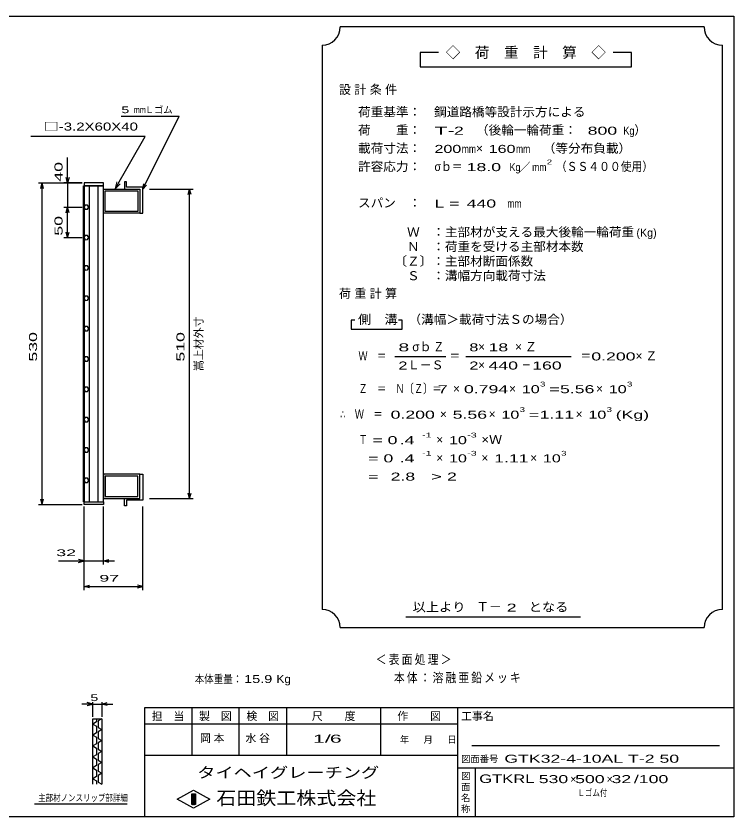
# Model space of a CAD drawing. Units: millimetres, scale not verified. Extents: x -1092 to 1039, y -770 to 632.
# Drawn here: x -145 to 1039, y -688 to 632 of the extents above; entities that cross this region are included whole.
import ezdxf
from ezdxf.enums import TextEntityAlignment as Align

# ---------------------------------------------------------------- set-up
doc = ezdxf.new("R2010")
doc.units = ezdxf.units.MM
doc.header["$LTSCALE"] = 6
for name, color, linetype, lineweight in [('0_2', 150, 'Continuous', 25), ('16', 3, 'Continuous', 25), ('22', 4, 'Continuous', 25), ('24', 2, 'Continuous', 25), ('32', 4, 'Continuous', 25)]:
    doc.layers.add(name, color=color, linetype=linetype, lineweight=lineweight)
doc.styles.add('ベクトル', font='')
doc.styles.get('ベクトル').set_extended_font_data('ベクトル')

msp = doc.modelspace()

# ---------------------------------------------------------------- linework, layer by layer
at = {"layer": '0_2'}
for p, q in [((-1037.4, 632.1), (1038.6, 632.1)), ((1038.6, 632.1), (1038.6, -687.9)), ((1038.6, -507.9), (66.6, -507.9)), ((66.6, -507.9), (66.6, -687.9)), ((144.6, -507.9), (144.6, -585.9)), ((222.6, -585.9), (222.6, -507.9)), ((300.6, -507.9), (300.6, -585.9)), ((456.6, -585.9), (456.6, -507.9)), ((582.6, -507.9), (582.6, -687.9)), ((582.6, -534.9), (66.6, -534.9)), ((1014.6, -570.9), (606.6, -570.9)), ((66.6, -585.9), (582.6, -585.9)), ((582.6, -606.9), (1038.6, -606.9)), ((612.6, -687.9), (612.6, -606.9)), ((120.6, -658.5), (147.6, -643.5)), ((147.6, -643.5), (174.6, -658.5)), ((147.6, -673.5), (120.6, -658.5)), ((144.6, -649.5), (150.6, -649.5)), ((144.6, -667.5), (144.6, -649.5)), ((144.6, -649.5), (145.8, -649.5)), ((145.8, -649.5), (145.8, -667.5)), ((147, -667.5), (147, -649.5)), ((147, -649.5), (148.2, -649.5)), ((174.6, -658.5), (147.6, -673.5)), ((148.2, -649.5), (148.2, -667.5)), ((149.4, -667.5), (149.4, -649.5)), ((149.4, -649.5), (150.6, -649.5)), ((150.6, -649.5), (150.6, -667.5)), ((150.6, -649.5), (150.6, -667.5)), ((150.6, -667.5), (144.6, -667.5)), ((145.8, -667.5), (147, -667.5)), ((148.2, -667.5), (149.4, -667.5)), ((1038.6, -687.9), (-1037.4, -687.9))]:
    msp.add_line(p, q, dxfattribs=at)
at = {"layer": '16'}
for p, q in [((-1, 357), (-33, 357)), ((-33, 357), (-33, 352.5)), ((-1, 352.5), (-1, 357)), ((37, 359), (34, 359)), ((34, 359), (34, 347)), ((37, 350), (37, 359)), ((-33.7, -168.5), (-33.7, 352.5)), ((-33.7, 352.5), (-33, 352.5)), ((-33, 352.5), (-1, 352.5)), ((-33, 352.5), (-33, -168.5)), ((-1, 352.5), (-33, 352.5)), ((-24.5, 352.5), (-24.5, -168.5)), ((-9.5, -168.5), (-9.5, 352.5)), ((-1, -168.5), (-1, 352.5)), ((-1, 347), (59, 347)), ((-1, 307), (-1, 347)), ((2, 344), (56, 344)), ((2, 310), (2, 344)), ((34, 347), (59, 347)), ((64, 350), (37, 350)), ((56, 344), (56, 310)), ((59, 347), (59, 307)), ((59, 347), (59, 307)), ((64, 307), (64, 350)), ((-31.024, 320.45), (-33, 316.972)), ((-33, 316.972), (-30.976, 313.522)), ((-27.024, 320.478), (-31.024, 320.45)), ((-25, 317), (-27.024, 320.478)), ((-26.976, 313.55), (-25, 317.028)), ((-30.976, 313.522), (-26.976, 313.55)), ((59, 307), (-1, 307)), ((56, 310), (2, 310)), ((59, 307), (64, 307)), ((-31.024, 270.45), (-33, 266.972)), ((-33, 266.972), (-30.976, 263.522)), ((-27.024, 270.478), (-31.024, 270.45)), ((-25, 267), (-27.024, 270.478)), ((-26.976, 263.55), (-25, 267.028)), ((-30.976, 263.522), (-26.976, 263.55)), ((-31.024, 220.45), (-33, 216.972)), ((-33, 216.972), (-30.976, 213.522)), ((-27.024, 220.478), (-31.024, 220.45)), ((-30.976, 213.522), (-26.976, 213.55)), ((-25, 217), (-27.024, 220.478)), ((-26.976, 213.55), (-25, 217.028)), ((-31.024, 170.45), (-33, 166.972)), ((-33, 166.972), (-30.976, 163.522)), ((-27.024, 170.478), (-31.024, 170.45)), ((-30.976, 163.522), (-26.976, 163.55)), ((-25, 167), (-27.024, 170.478)), ((-26.976, 163.55), (-25, 167.028)), ((-31.024, 120.45), (-33, 116.972)), ((-27.024, 120.478), (-31.024, 120.45)), ((-25, 117), (-27.024, 120.478)), ((-33, 116.972), (-30.976, 113.522)), ((-30.976, 113.522), (-26.976, 113.55)), ((-26.976, 113.55), (-25, 117.028)), ((-31.024, 70.45), (-33, 66.972)), ((-33, 66.972), (-30.976, 63.522)), ((-27.024, 70.478), (-31.024, 70.45)), ((-25, 67), (-27.024, 70.478)), ((-26.976, 63.55), (-25, 67.028)), ((-30.976, 63.522), (-26.976, 63.55)), ((-31.024, 20.45), (-33, 16.972)), ((-33, 16.972), (-30.976, 13.522)), ((-27.024, 20.478), (-31.024, 20.45)), ((-30.976, 13.522), (-26.976, 13.55)), ((-25, 17), (-27.024, 20.478)), ((-26.976, 13.55), (-25, 17.028)), ((-31.024, -29.55), (-33, -33.028)), ((-33, -33.028), (-30.976, -36.478)), ((-27.024, -29.522), (-31.024, -29.55)), ((-30.976, -36.478), (-26.976, -36.45)), ((-25, -33), (-27.024, -29.522)), ((-26.976, -36.45), (-25, -32.972)), ((-31.024, -79.55), (-33, -83.028)), ((-33, -83.028), (-30.976, -86.478)), ((-27.024, -79.522), (-31.024, -79.55)), ((-30.976, -86.478), (-26.976, -86.45)), ((-25, -83), (-27.024, -79.522)), ((-26.976, -86.45), (-25, -82.972)), ((-31.024, -129.55), (-33, -133.028)), ((-27.024, -129.522), (-31.024, -129.55)), ((-25, -133), (-27.024, -129.522)), ((59, -123), (-1, -123)), ((-1, -123), (-1, -163)), ((56, -126), (2, -126)), ((2, -126), (2, -160)), ((56, -160), (56, -126)), ((59, -163), (59, -123)), ((59, -123), (64, -123)), ((59, -163), (59, -123)), ((64, -123), (64, -166)), ((-33, -133.028), (-30.976, -136.478)), ((-30.976, -136.478), (-26.976, -136.45)), ((-26.976, -136.45), (-25, -132.972)), ((-33, -168.5), (-33.7, -168.5)), ((-33, -168.5), (-1, -168.5)), ((-33, -173), (-33, -168.5)), ((-33, -168.5), (-1, -168.5)), ((-1, -163), (59, -163)), ((-1, -168.5), (-1, -173)), ((2, -160), (56, -160)), ((34, -175), (34, -163)), ((34, -163), (59, -163)), ((64, -166), (37, -166)), ((37, -166), (37, -175)), ((-1, -173), (-33, -173)), ((37, -175), (34, -175))]:
    msp.add_line(p, q, dxfattribs=at)
at = {"layer": '22'}
for p, q in [((28, 467), (124, 467)), ((64, 347), (124, 467)), ((67.897, 433.337), (-120.503, 433.337)), ((18.14, 347.156), (67.897, 433.337)), ((-60, 357), (-60, 399)), ((-108, 357), (-36, 357)), ((-104.4, 348), (-102, 357)), ((-99.6, 348), (-102, 357)), ((-102, -173), (-102, 357)), ((-36, 357), (-66, 357)), ((-60, 357), (-62.4, 366)), ((-57.6, 366), (-60, 357)), ((-60, 357), (-60, 317)), ((64, 347), (65.8, 355.76)), ((64, 347), (70, 353.6)), ((75, 347), (147, 347)), ((138.6, 338), (141, 347)), ((143.4, 338), (141, 347)), ((141, -163), (141, 347)), ((-66, 317), (-36, 317)), ((-62.4, 308), (-60, 317)), ((-57.6, 308), (-60, 317)), ((-60, 267), (-60, 317)), ((-66, 267), (-36, 267)), ((-60, 267), (-62.4, 276)), ((-60, 267), (-57.6, 276)), ((141, -163), (138.6, -154)), ((141, -163), (143.4, -154)), ((-102, -173), (-104.4, -164)), ((-102, -173), (-99.6, -164)), ((75, -163), (147, -163)), ((-108, -173), (-36, -173)), ((-33, -272), (-33, -176)), ((-33, -314), (-33, -176)), ((-1, -272), (-1, -176)), ((64, -314), (64, -176)), ((-33, -266), (-42, -263.6)), ((-1, -266), (8, -263.6)), ((-75, -266), (-33, -266)), ((-42, -268.4), (-33, -266)), ((-33, -266), (-1, -266)), ((8, -268.4), (-1, -266)), ((-1, -266), (17, -266)), ((-33, -308), (-24, -305.6)), ((-24, -310.4), (-33, -308)), ((-33, -308), (64, -308)), ((64, -308), (55, -305.6)), ((55, -310.4), (64, -308))]:
    msp.add_line(p, q, dxfattribs=at)
at = {"layer": '22', "lineweight": 13}
for p, q in [((21.246, 358.747), (18.14, 347.156)), ((18.14, 347.156), (26.625, 355.641))]:
    msp.add_line(p, q, dxfattribs=at)
at = {"layer": '24', "color": 4}
for p, q in [((989.4, 614.1), (389.4, 614.1)), ((359.4, 584.1), (359.4, -345.9)), ((1019.4, -345.9), (1019.4, 584.1)), ((551.4, 572.1), (521.4, 572.1)), ((521.4, 572.1), (521.4, 548.1)), ((869.4, 572.1), (839.4, 572.1)), ((869.4, 548.1), (869.4, 572.1)), ((521.4, 548.1), (869.4, 548.1)), ((413.4, 131.1), (407.4, 131.1)), ((407.4, 131.1), (407.4, 116.1)), ((491.4, 131.1), (485.4, 131.1)), ((491.4, 116.1), (491.4, 131.1)), ((407.4, 116.1), (491.4, 116.1)), ((479.4, 71.1), (563.4, 71.1)), ((596.4, 71.1), (770.4, 71.1)), ((497.4, -357.9), (785.4, -357.9)), ((389.4, -375.9), (989.4, -375.9))]:
    msp.add_line(p, q, dxfattribs=at)
for centre, start, end in [((359.4, 614.1), 270, 0), ((1019.4, 614.1), 180, 270), ((359.4, -375.9), 0, 90), ((1019.4, -375.9), 90, 180)]:
    msp.add_arc(centre, 30, start, end, dxfattribs=at)
at = {"layer": '32'}
for p, q in [((-18.6, -501.9), (-27.6, -499.5)), ((-18.6, -522.9), (-18.6, -498.9)), ((-3.6, -498.9), (-3.6, -522.9)), ((-3.6, -501.9), (5.4, -499.5)), ((-18.6, -501.9), (-36.6, -501.9)), ((-27.6, -504.3), (-18.6, -501.9)), ((-18.6, -501.9), (-3.6, -501.9)), ((5.4, -504.3), (-3.6, -501.9)), ((-3.6, -501.9), (14.4, -501.9)), ((-18.6, -525.9), (-3.6, -525.9)), ((-18.6, -633.9), (-18.6, -525.9)), ((-12.6, -525.9), (-12.6, -531.3)), ((-3.6, -525.9), (-9.6, -529.5)), ((-3.6, -525.9), (-3.6, -633.9)), ((-12.6, -531.3), (-18.6, -534.9)), ((-18.6, -534.9), (-12.6, -538.5)), ((-12.6, -538.5), (-12.6, -549.3)), ((-9.6, -529.5), (-9.6, -540.3)), ((-9.6, -540.3), (-3.6, -543.9)), ((-12.6, -549.3), (-18.6, -552.9)), ((-18.6, -552.9), (-12.6, -556.5)), ((-3.6, -543.9), (-9.6, -547.5)), ((-9.6, -547.5), (-9.6, -558.3)), ((-12.6, -567.3), (-18.6, -570.9)), ((-12.6, -556.5), (-12.6, -567.3)), ((-9.6, -558.3), (-3.6, -561.9)), ((-3.6, -561.9), (-9.6, -565.5)), ((-9.6, -565.5), (-9.6, -576.3)), ((-18.6, -570.9), (-12.6, -574.5)), ((-12.6, -574.5), (-12.6, -585.3)), ((-9.6, -576.3), (-3.6, -579.9)), ((-3.6, -579.9), (-9.6, -583.5)), ((-12.6, -585.3), (-18.6, -588.9)), ((-18.6, -588.9), (-12.6, -592.5)), ((-12.6, -592.5), (-12.6, -603.3)), ((-9.6, -583.5), (-9.6, -594.3)), ((-12.6, -603.3), (-18.6, -606.9)), ((-18.6, -606.9), (-12.6, -610.5)), ((-9.6, -594.3), (-3.6, -597.9)), ((-3.6, -597.9), (-9.6, -601.5)), ((-9.6, -601.5), (-9.6, -612.3)), ((-12.6, -610.5), (-12.6, -621.3)), ((-9.6, -612.3), (-3.6, -615.9)), ((-3.6, -615.9), (-9.6, -619.5)), ((-9.6, -619.5), (-9.6, -630.3)), ((-12.6, -621.3), (-18.6, -624.9)), ((-18.6, -624.9), (-12.6, -628.5)), ((-12.6, -628.5), (-12.6, -633.9)), ((-9.6, -630.3), (-3.6, -633.9)), ((38.4, -666.9), (-114.6, -666.9))]:
    msp.add_line(p, q, dxfattribs=at)

# ---------------------------------------------------------------- texts
at = {"layer": '0_2', "style": 'ベクトル'}
for s, height, p in [('担\u3000当', 13.2, (78.6, -521.7)), ('製\u3000図', 13.2, (156.6, -521.7)), ('検\u3000図', 13.2, (234.6, -521.7)), ('尺\u3000\u3000度', 13.2, (342.6, -521.7)), ('作\u3000\u3000図', 13.2, (483.6, -521.7)), ('工事名', 13.2, (588.6, -521.7)), ('年', 11, (487.8, -560.4)), ('月', 11, (526.8, -560.4)), ('日', 11, (565.8, -560.4)), ('図面番号', 11, (588.6, -592.2)), ('図', 11, (588.6, -620.4)), ('面', 11, (588.6, -638.4)), ('名', 11, (588.6, -656.4)), ('称', 11, (588.6, -674.4))]:
    msp.add_text(s, height=height, dxfattribs=at).set_placement(p, align=Align.MIDDLE_LEFT)
at = {"layer": '0_2', "color": 222, "style": 'ベクトル'}
for s, height, width, p in [('タイヘイグレーチング', 17.6, 1.25, (153.6, -614.7)), ('石田鉄工株式会社', 21.99, 1.1, (185.1, -656.7))]:
    msp.add_text(s, height=height, dxfattribs=dict(at, width=width)).set_placement(p, align=Align.MIDDLE_LEFT)
at = {"layer": '22', "color": 2, "style": 'ベクトル'}
for s, height, width, p in [(' 5 ', 11, 1.6, (22, 477.5)), ('mm', 11, 0.75, (49, 477.5)), (' 32 ', 11, 2, (-87, -252.5)), (' 97', 11, 2, (-15.936, -294.5)), ('本体重量：', 13.2, 0.85, (149.4, -460.5)), (' 15.9', 13.2, 1.35, (224.4, -460.5)), ('Kg', 13.2, 1.1, (284.4, -460.5)), ('1/', 13.2, 2, (344.4, -558.9)), (' 6 ', 13.2, 2, (362.4, -558.9)), ('GTK32-4-10AL T-2 50         ', 13.2, 1.65, (660, -591.9)), ('GTKRL', 14.08, 1.45, (618.6, -624.9)), (' 530 ', 13.2, 1.65, (708.6, -625.5)), (' 500 ', 13.2, 1.65, (768.6, -625.5)), (' 32 ', 13.2, 1.65, (828.6, -625.5)), ('/', 13.2, 1.65, (873.6, -625.5)), (' 100 ', 13.2, 1.65, (873.6, -625.5)), ('Ｌゴム付', 11, 0.8, (780.6, -648))]:
    msp.add_text(s, height=height, dxfattribs=dict(at, width=width)).set_placement(p, align=Align.MIDDLE_LEFT)
for s, height, p in [('Ｌゴム', 11, (67, 477.5)), ('×', 13.2, (768.6, -625.5)), ('×', 13.2, (828.6, -625.5))]:
    msp.add_text(s, height=height, dxfattribs=at).set_placement(p, align=Align.MIDDLE_LEFT)
at = {"layer": '22', "color": 2, "style": 'ベクトル', "width": 1.4}
msp.add_text('□-3.2X60X40', height=13.2, dxfattribs=at).set_placement((55.897, 439.337), align=Align.BOTTOM_RIGHT)
at = {"layer": '22', "color": 2, "style": 'ベクトル', "width": 1.65}
for s, p in [(' 40 ', (-75, 351)), (' 50 ', (-75, 262)), (' 530 ', (-117, 54.5)), (' 510', (126, 54.5))]:
    msp.add_text(s, height=13.2, rotation=90, dxfattribs=at).set_placement(p, align=Align.MIDDLE_LEFT)
at = {"layer": '22', "color": 2, "style": 'ベクトル'}
msp.add_text('嵩上材外寸', height=13.2, rotation=90, dxfattribs=at).set_placement((156, 47), align=Align.MIDDLE_LEFT)
at = {"layer": '22', "color": 2, "attachment_point": 4, "style": 'ベクトル'}
for s, insert, char_height in [('\\T1.2;\\W0.85;＜表面処理＞', (447.9, -429), 15.4), ('\\T1.19;\\W0.85;本体：溶融亜鉛メッキ', (477.9, -459), 15.4), ('\\T1.25;岡本\u3000', (158.1, -558.9), 13.2), ('\\T1.25;水谷\u3000', (233.1, -558.9), 13.2)]:
    msp.add_mtext(s, dxfattribs=dict(at, insert=insert, char_height=char_height))
at = {"layer": '24', "style": 'ベクトル'}
for s, height, p in [('◇\u3000荷\u3000重\u3000計\u3000算\u3000◇', 17.6, (563.4, 572.1)), ('）', 14.52, (874.2, 444)), ('×', 14.52, (613.2, 414)), ('／', 13.2, (684.9, 383.1)), ('(Kg)', 13.2, (877.8, 275.1)), ('σｂ', 14.52, (508.2, 87)), ('×', 14.52, (616.8, 87)), ('Ｌ－Ｓ', 14.52, (500.4, 57)), ('×', 14.52, (616.8, 57)), ('×', 14.52, (575.4, 18)), ('×', 14.52, (667.8, 18)), ('×', 14.52, (811.2, 18)), ('×', 14.52, (553.8, -24)), ('×', 14.52, (634.2, -24)), ('×', 14.52, (777.6, -24)), ('×', 14.52, (547.8, -66)), ('×', 14.52, (547.8, -96)), ('×', 14.52, (622.2, -96)), ('×', 14.52, (702.6, -96)), ('Ｔ－', 15.4, (613.8, -341.4))]:
    msp.add_text(s, height=height, dxfattribs=at).set_placement(p, align=Align.MIDDLE_LEFT)
for s, height, width, p in [('荷重基準：\u3000', 14.52, 1.05, (418.8, 474)), ('鋼道路橋等設計示方による', 14.52, 1.05, (544.2, 474)), ('荷\u3000\u3000重：\u3000', 14.52, 1.05, (418.8, 444)), ('T-', 13.2, 2, (544.8, 443.1)), (' 2 ', 13.2, 1.65, (568.8, 443.1)), ('（後輪一輪荷重：', 14.52, 1.05, (613.2, 444)), ('  800', 13.2, 1.65, (781.2, 443.1)), ('Kg', 13.2, 0.85, (856.2, 443.1)), ('載荷寸法：\u3000', 14.52, 1.05, (418.8, 414)), ('\u3000（等分布負載）', 14.52, 1.05, (702.6, 414)), ('200', 13.2, 1.5, (544.8, 413.1)), ('mm', 13.2, 0.8, (589.8, 413.1)), ('160', 13.2, 1.5, (634.2, 413.1)), ('mm', 13.2, 0.8, (679.2, 413.1)), ('許容応力：\u3000', 14.52, 1.05, (418.8, 384)), ('σｂ＝', 14.52, 0.9, (544.8, 384)), (' 18.0', 13.2, 1.65, (589.8, 383.1)), ('Kg', 13.2, 0.85, (668.4, 383.1)), ('mm', 13.2, 0.8, (705.9, 383.1)), ('2', 7.918, 1.5, (729.9, 391.5)), ('（ＳＳ４００使用）', 14.52, 0.9, (744.9, 384)), ('スパン\u3000：\u3000', 14.52, 1.05, (418.8, 324)), ('L =', 13.2, 1.65, (544.8, 323.1)), (' 440 ', 13.2, 1.65, (589.8, 323.1)), ('mm', 13.2, 0.8, (664.8, 323.1)), ('\u3000Ｗ\u3000：主部材が支える最大後輪一輪荷重', 14.52, 1.05, (478.8, 276)), ('\u3000Ｎ\u3000：荷重を受ける主部材本数', 14.52, 1.05, (478.8, 252)), ('〔Ｚ〕：主部材断面係数', 14.52, 1.05, (478.8, 228)), ('\u3000Ｓ\u3000：溝幅方向載荷寸法', 14.52, 1.05, (478.8, 204)), ('側\u3000溝', 14.52, 1.1, (418.8, 132)), ('\u3000（溝幅＞載荷寸法Ｓの場合）', 14.52, 1.05, (481.2, 132)), ('8', 13.2, 1.8, (485.4, 86.1)), ('Ｚ', 14.52, 0.9, (543, 87)), ('8', 13.2, 1.5, (602.4, 86.1)), (' 18 ', 13.2, 1.65, (625.8, 86.1)), ('Ｗ\u3000＝', 14.52, 0.75, (419.4, 72)), ('＝', 14.52, 0.9, (569.4, 72)), ('＝', 14.52, 0.9, (785.4, 72)), ('0.200', 13.2, 1.65, (803.4, 71.1)), ('2', 13.2, 1.5, (485.4, 56.1)), ('2', 13.2, 1.5, (602.4, 56.1)), (' 440 ', 13.2, 1.65, (625.8, 56.1)), ('－', 14.52, 0.75, (688.8, 57)), (' 160 ', 13.2, 1.65, (697.8, 56.1)), ('Ｚ\u3000＝\u3000Ｎ〔Ｚ〕＝', 14.52, 0.75, (419.4, 18)), ('3', 7.918, 1.5, (718.8, 25.5)), ('3', 7.918, 1.5, (862.2, 25.5)), (' 7 ', 13.2, 1.65, (542.4, 17.1)), ('0.794', 13.2, 1.65, (593.4, 17.1)), ('10', 13.2, 1.5, (688.8, 17.1)), ('=', 13.2, 1.7, (733.8, 17.1)), ('5.56', 13.2, 1.65, (751.8, 17.1)), ('10', 13.2, 1.5, (832.2, 17.1)), ('3', 7.918, 1.5, (685.2, -16.5)), ('3', 7.918, 1.5, (828.6, -16.5)), ('∴\u3000Ｗ\u3000＝', 14.52, 0.75, (389.4, -24)), (' 0.200', 13.2, 1.65, (464.4, -24.9)), ('5.56', 13.2, 1.65, (574.8, -24.9)), ('10', 13.2, 1.5, (655.2, -24.9)), ('=', 13.2, 1.7, (700.2, -24.9)), ('1.11', 13.2, 1.65, (718.2, -24.9)), ('10', 13.2, 1.5, (798.6, -24.9)), ('(Kg)', 13.2, 1.65, (843.6, -24.9)), ('Ｔ', 14.52, 0.75, (419.4, -66)), (' = 0', 13.2, 1.65, (434.4, -66.9)), (' .4 ', 13.2, 1.65, (479.4, -66.9)), ('-1', 7.918, 1.65, (524.4, -58.5)), ('10', 13.2, 1.5, (568.8, -66.9)), ('-3', 7.918, 1.65, (598.8, -58.5)), ('×Ｗ', 14.52, 1.1, (622.2, -66)), ('  = 0', 13.2, 1.65, (419.4, -96.9)), (' .4 ', 13.2, 1.65, (479.4, -96.9)), ('-1', 7.918, 1.65, (524.4, -88.5)), ('10', 13.2, 1.5, (568.8, -96.9)), ('-3', 7.918, 1.65, (598.8, -88.5)), ('1.11', 13.2, 1.65, (643.2, -96.9)), ('10', 13.2, 1.5, (723.6, -96.9)), ('3', 7.918, 1.5, (753.6, -88.5)), ('  =', 13.2, 1.65, (419.4, -126.9)), (' 2.8', 13.2, 1.65, (464.4, -126.9)), ('>', 13.2, 1.7, (539.4, -126.9)), (' 2 ', 13.2, 1.65, (557.4, -126.9)), ('以上より\u3000', 14.52, 1.1, (508.8, -342)), (' 2 ', 13.2, 1.65, (655.8, -342.9)), ('となる', 14.52, 1.1, (700.2, -342))]:
    msp.add_text(s, height=height, dxfattribs=dict(at, width=width)).set_placement(p, align=Align.MIDDLE_LEFT)
at = {"layer": '24', "char_height": 14.52, "attachment_point": 4, "style": 'ベクトル'}
for s, insert in [('\\T1.28;設計条件', (387.3, 510)), ('\\T1.28;荷重計算', (387.3, 174)), ('\\T1.42;×Ｚ', (677.7, 87)), ('\\T1.42;×Ｚ', (876.3, 72))]:
    msp.add_mtext(s, dxfattribs=dict(at, insert=insert))
at = {"layer": '32', "color": 2, "style": 'ベクトル'}
for s, width, p in [(' 5 ', 1.6, (-29.1, -491.4)), ('主部材ノンスリップ部詳細', 0.8, (-108.6, -656.4))]:
    msp.add_text(s, height=11, dxfattribs=dict(at, width=width)).set_placement(p, align=Align.MIDDLE_LEFT)

doc.saveas('drawing.dxf')
